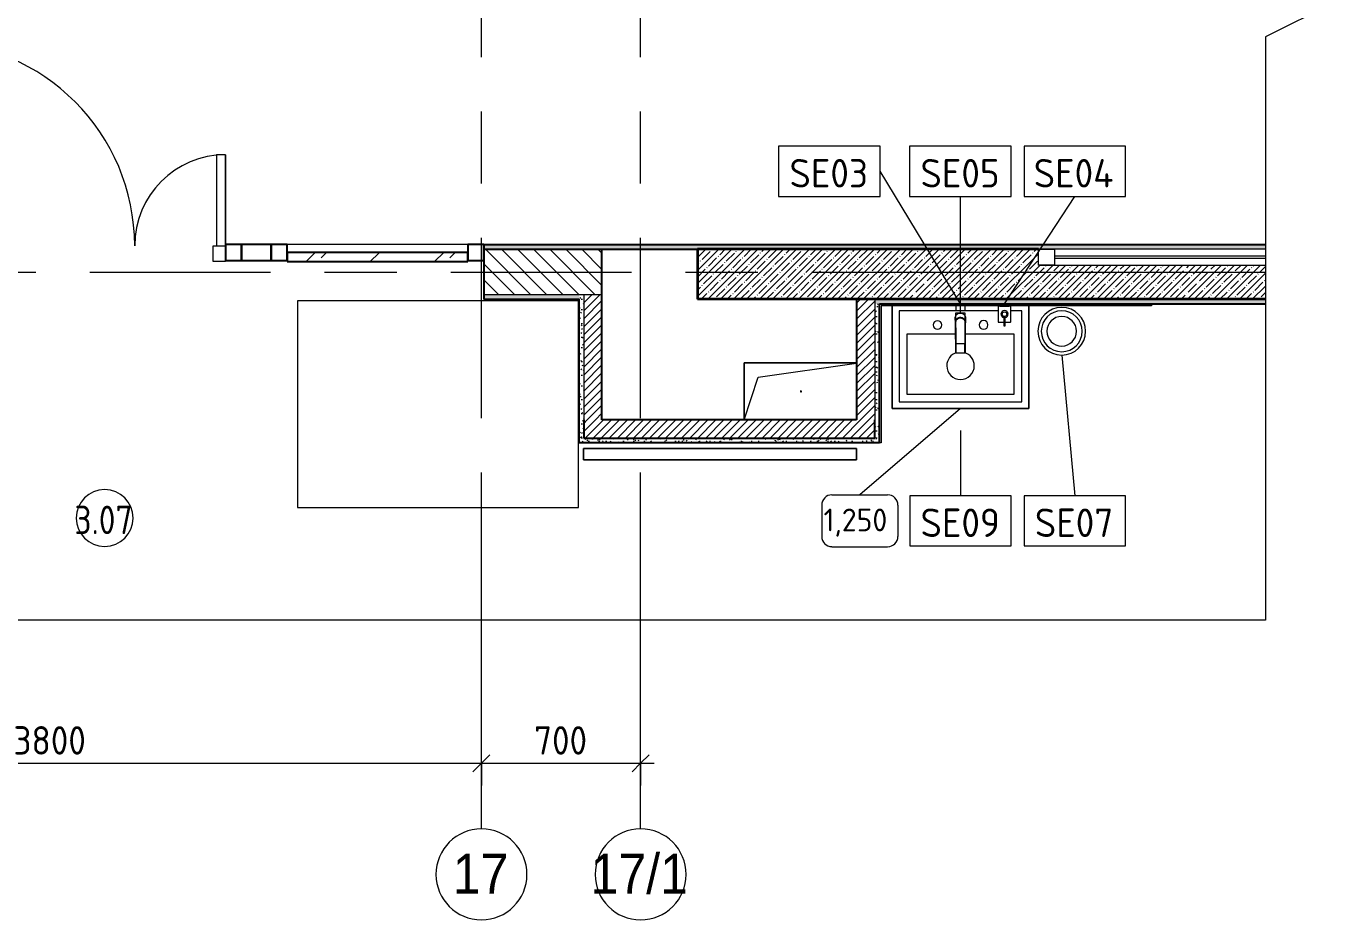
# Model space of a CAD drawing. Header units: millimetres. Extents: x 63482 to 319368, y -8553 to 29000.
# Drawn here: x 288951 to 294702, y 4951 to 8881 of the extents above; entities that cross this region are included whole.
import ezdxf

# ---------------------------------------------------------------- set-up
doc = ezdxf.new("R2010")
doc.units = ezdxf.units.MM
doc.linetypes.add('Осевая', pattern=[1587.5, 317.5, -238.125, 793.75, -238.125])
for name, color, linetype, lineweight, true_color in [('0-1', 7, 'Continuous', 9, 0x4994b4), ('A-GENM-1', 7, 'Continuous', 9, 0x4994b4), ('A-WALL-1', 7, 'Continuous', 25, 0x3c3c3c), ('A-WALL-3', 7, 'Continuous', 35, 0x3c3c3c), ('A-WALL-FNSH-1', 7, 'Continuous', 15, 0x3c3c3c), ('P-SANR-FIXT-1', 7, 'Continuous', 15, 0x4994b4), ('P-SANR-FIXT-2', 7, 'Continuous', 9, 0x4994b4)]:
    doc.layers.add(name, color=color, linetype=linetype, lineweight=lineweight, true_color=true_color)
for name, color, linetype, lineweight in [('A-ANNO-DIMS', 7, 'Continuous', 9), ('A-ANNO-DIMS-50', 7, 'Continuous', 9), ('A-AREA-IDEN', 7, 'Continuous', 9), ('A-DETL-GENF', 7, 'Continuous', 9), ('A-DOOR', 7, 'Continuous', 9), ('A-GENM', 7, 'Continuous', 9), ('A-GLAZ', 7, 'Continuous', 9), ('A-GLAZ-1', 7, 'Continuous', 15), ('A-GLAZ-CURT-2', 7, 'Continuous', 9), ('A-GLAZ-CURT-3', 7, 'Continuous', 25), ('A-GLAZ-CWMG', 7, 'Continuous', 9), ('A-GLAZ-CWMG-1', 7, 'Continuous', 25), ('A-WALL', 7, 'Continuous', 9), ('I-FURN', 7, 'Continuous', 9), ('I-FURN-IDEN', 7, 'Continuous', 9), ('I-WALL', 7, 'Continuous', 9), ('P-SANR-FIXT-IDEN', 7, 'Continuous', 9), ('Оси', 7, 'Continuous', 9), ('Оси-1', 7, 'Continuous', 20), ('Оси-2', 7, 'Осевая', 9)]:
    doc.layers.add(name, color=color, linetype=linetype, lineweight=lineweight)
doc.styles.add('Arial', font='arial.ttf', dxfattribs={"width": 0.9, "height": 175})
doc.styles.add('GOST Common', font='GOST_Common.ttf', dxfattribs={"height": 125})
doc.styles.add('GOST Common_1', font='GOST_Common.ttf', dxfattribs={"height": 100})
doc.styles.add('GOST Common_2', font='GOST_Common.ttf', dxfattribs={"width": 0.9, "height": 125})
doc.styles.add('ISOCPEUR', font='isocpeur.ttf', dxfattribs={"width": 0.9, "height": 125})
doc.dimstyles.new('ISO-2_5_0_9К_БОЛЬШОЙ', dxfattribs={"dimscale": 304.8, "dimtxt": 124.497647, "dimasz": 0.246063, "dimexe": 0.19685, "dimexo": 0.492126, "dimgap": 0, "dimtad": 1, "dimdec": 0, "dimrnd": 10, "dimzin": 0, "dimdsep": 46, "dimtxsty": 'ISOCPEUR', "dimblk1": 'OBLIQUE', "dimblk2": 'OBLIQUE', "dimsah": 1, "dimcen": 0.09, "dimdle": 0.19685, "dimazin": 0, "dimtfac": 1, "dimtdec": 4, "dimtix": 1, "dimtmove": 0, "dimatfit": 3, "dimfxl": 1, "dimtvp": 1, "dimtolj": 1, "dimtzin": 0, "dimarcsym": 2})
pattern_1 = [(45, (230493.368, 0), (-17.67767, 17.67767), [])]
pattern_2 = [(0, (230493.368, 0), (60.96, 15.24), [5.029, -40.691, 5.029, -40.691, -243.84]), (0, (230493.368, 0), (60.96, 15.24), [-91.44, 5.029, -86.411, 5.029, -40.691, -106.68]), (0, (230493.368, 0), (60.96, 15.24), [-228.6, 5.029, -25.451, 5.029, -71.171]), (120, (230516.228, 7.62), (-43.678227, 45.1729086), [5.029, -40.691, 5.029, -40.691, -243.84]), (120, (230516.228, 7.62), (-43.678227, 45.1729086), [-91.44, 5.029, -86.411, 5.029, -40.691, -106.68]), (120, (230516.228, 7.62), (-43.678227, 45.1729086), [-228.6, 5.029, -25.451, 5.029, -71.171]), (240, (230523.848, 38.1), (-17.281773, -60.4129086), [5.029, -40.691, 5.029, -40.691, -243.84]), (240, (230523.848, 38.1), (-17.281773, -60.4129086), [-91.44, 5.029, -86.411, 5.029, -40.691, -106.68]), (240, (230523.848, 38.1), (-17.281773, -60.4129086), [-228.6, 5.029, -25.451, 5.029, -71.171])]

# ---------------------------------------------------------------- blocks, each defined once
blk = doc.blocks.new('GM_Отверстие прямоугольное _в плите_ - Отверстие-V320-Фрагмент 3_8')
at = {"layer": 'A-GENM'}
for p, q in [((-250, -125), (-250, 125)), ((-250, 125), (245, 125)), ((245, 125), (-250, 125)), ((-250, 125), (-250, -125)), ((-187.5, 62.5), (245, 124.3)), ((-250, -125), (-187.5, 62.5))]:
    blk.add_line(p, q, dxfattribs=at)
for start, end in [(360, 180), (180, 360)]:
    blk.add_arc((0, 0), 2.5, start, end, dxfattribs=at)
blk = doc.blocks.new('Стол базовый прямоугольный - 1_290-V324-Фрагмент 3_8')
at = {"layer": 'I-FURN'}
for p, q in [((617.5, 455), (-617.5, 455)), ((-617.5, 455), (-617.5, -455)), ((617.5, -455), (617.5, 455)), ((-617.5, -455), (617.5, -455))]:
    blk.add_line(p, q, dxfattribs=at)
blk = doc.blocks.new('Мебель_универсальная - 1_24б-V325-Фрагмент 3_8')
at = {"layer": 'I-FURN'}
for p, q in [((600, 25.4), (-600, 25.4)), ((-600, 25.4), (-600, -25.4)), ((-600, -25.4), (-600, 25.4)), ((-600, 25.4), (600, 25.4)), ((600, -25.4), (600, 25.4)), ((600, 25.4), (600, -25.4)), ((-600, -25.4), (600, -25.4)), ((600, -25.4), (-600, -25.4))]:
    blk.add_line(p, q, dxfattribs=at)
blk = doc.blocks.new('сифон - Для раковины-30615598-Фрагмент 3_8')
at = {"layer": 'P-SANR-FIXT-1'}
for p, q in [((191.1, 20), (168.5, 20)), ((191.1, -40), (191.1, 40)), ((168.5, -20), (191.1, -20))]:
    blk.add_line(p, q, dxfattribs=at)
blk = doc.blocks.new('смеситель для раковины - Default-30615600-Фрагмент 3_8')
at = {"layer": '0-1'}
for p, q in [((19.7, 151.6), (-19.8, 151.6)), ((-20.3, 110), (-20.4, 97.4)), ((19.8, 111.8), (-19.8, 111.8)), ((20.4, 97.4), (20.3, 110)), ((-22.8, 3), (-21.8, 15.6)), ((-18.9, 7.6), (-19.6, 9.7)), ((21.8, 15.6), (22.8, 3))]:
    blk.add_line(p, q, dxfattribs=at)
at = {"layer": '0-1', "flags": 128}
for points in [[(-20.7, 150.6), (-20.7, 150.2), (-20.7, 149.2), (-20.7, 148.3), (-20.7, 146.9), (-20.7, 145.4), (-20.8, 134.7), (-21.1, 63.6), (-21.1, 93.2)], [(19.7, 151.6), (20, 151.6), (20.2, 151.6), (20.5, 151.4), (20.6, 151.2), (20.7, 151.1), (20.8, 150.9), (20.8, 150.6)], [(-21.8, 15.6), (-21.6, 25.5), (-21.4, 39.3), (-21.2, 64), (-21.1, 88)], [(-21.1, 22.2), (-21.1, 24.2), (-21.1, 63.3), (-21.1, 93.2)], [(21, 17), (21.2, 25.7), (21, 77.4), (21, 111.4)], [(-20, 10.8), (-20.8, 13.2), (-20.9, 15.4)], [(12.1, -0.1), (16.4, 3.8), (19.5, 8.8), (21, 14.5), (21, 16)]]:
    blk.add_lwpolyline(points, dxfattribs=at)
at = {"layer": 'P-SANR-FIXT-1'}
for p, q in [((21, 151.6), (-21, 151.6)), ((-21, 151.6), (-21, -23)), ((-19.7, 144), (-19.8, 111.8)), ((19.8, 111.8), (19.7, 144)), ((19.9, 143.1), (19.9, 140.7)), ((19.9, 136.7), (19.9, 133.6)), ((19.9, 131), (20, 126.2)), ((20, 115.7), (20, 113.5)), ((21, -23), (21, 151.6)), ((20, 111.3), (20, 108.6)), ((-22.9, 0.3), (-22.9, 0.9)), ((22.5, 5), (22.9, 0.9)), ((22.9, 0.9), (22.9, 0.3)), ((-21, -23), (21, -23))]:
    blk.add_line(p, q, dxfattribs=at)
at = {"layer": 'P-SANR-FIXT-1', "flags": 128}
for points in [[(-21.1, 16.9), (-21.1, 42.2), (-21, 67.6), (-20.8, 118.3), (-20.7, 143.7), (-20.7, 149.4), (-20.8, 150.2), (-20.9, 145.3), (-20.9, 138.9), (-21.1, 88.1)], [(-20, 109.4), (-20, 111), (-20, 119.8)], [(-19.9, 125.8), (-19.9, 133.8), (-19.9, 138.3)], [(20, 123.6), (20, 119.9), (20, 117.9)], [(21.1, 88.1), (20.9, 138.9), (20.9, 145.3), (20.8, 150.2), (20.7, 149.4), (20.7, 143.7), (20.8, 118.3), (21, 67.6), (21.1, 42.2), (21.1, 16.9)], [(-15.9, 4.1), (-13.1, 1.6), (-12.1, 0.9)], [(12.1, 0.9), (13.1, 1.6), (15.9, 4.1)], [(22.9, 0.9), (22.7, 3.2), (22.5, 5.6), (22.3, 7.9), (22.1, 10.8), (21.8, 15.2)], [(-9.8, -0.4), (-6.1, -1.8), (-5.1, -2)], [(-2.7, -2.4), (-2.1, -2.5), (2.1, -2.5), (2.7, -2.4)], [(0.6, -3.9), (0.3, -3.9), (0.1, -3.9), (-0.1, -3.9), (-0.3, -3.9), (-0.6, -3.9)], [(5.1, -2), (6.1, -1.8), (9.8, -0.4)]]:
    blk.add_lwpolyline(points, dxfattribs=at)
at = {"layer": 'P-SANR-FIXT-1'}
for centre, major_axis, ratio, start_param, end_param in [((-19.8, 109.7), (-0.5, 0.002), 0.095846, 0.794229, 1.571164), ((19.8, 109.7), (0.5, 0.002), 0.095848, 4.711795, 5.488843), ((0, 17.2), (20.8, 0), 0.98634, 3.038054, 3.090126), ((0, 17.2), (20.8, 0), 0.98634, 3.29536, 3.441377), ((0, 17.2), (20.8, 0), 0.98634, 5.983401, 6.129418), ((0, 17.2), (20.8, 0), 0.98634, 0.051466, 0.103539), ((0, 17.2), (20.8, 0), 0.98634, 4.268583, 4.510817), ((0, 17.2), (18.5, 0), 0.986286, 4.671144, 4.753634), ((0, 17.2), (20.8, 0), 0.98634, 4.913948, 5.156189)]:
    blk.add_ellipse(centre, major_axis=major_axis, ratio=ratio, start_param=start_param, end_param=end_param, dxfattribs=at)
for points, knots in [([(-19.9, 147.4), (-19.9, 148), (-19.8, 149.3), (-19.8, 150.7), (-19.8, 151.5), (-19.8, 151.6), (-19.8, 151.6)], [0.1, 0.1, 0.1, 0.1, 0.2, 0.3, 0.4, 0.4725859, 0.4725859, 0.4725859, 0.4725859]), ([(-19.8, 151.6), (-19.7, 151.6), (-19.7, 151.6), (-19.7, 151.2), (-19.7, 150), (-19.7, 148.3), (-19.7, 146.2), (-19.7, 144.8), (-19.7, 144)], [0.4728347, 0.4728347, 0.4728347, 0.4728347, 0.5, 0.6, 0.7, 0.8, 0.9, 1, 1, 1, 1]), ([(19.7, 144), (19.7, 144.8), (19.7, 146.2), (19.7, 148.3), (19.7, 150), (19.7, 151.2), (19.7, 151.6), (19.7, 151.6), (19.7, 151.6)], [0, 0, 0, 0, 0.1, 0.2, 0.3, 0.4, 0.5, 0.5274121, 0.5274121, 0.5274121, 0.5274121]), ([(19.7, 151.6), (19.8, 151.6), (19.8, 151.5), (19.8, 150.7), (19.8, 149.3), (19.9, 148), (19.9, 147.4)], [0.5275209, 0.5275209, 0.5275209, 0.5275209, 0.6, 0.7, 0.8, 0.9, 0.9, 0.9, 0.9]), ([(-21.1, 88.1), (-21.1, 85.7), (-21.1, 82.2), (-21.1, 77.5), (-21.2, 73.9), (-21.2, 70.4), (-21.2, 66.8), (-21.2, 63.9), (-21.2, 61.5), (-21.2, 59.8), (-21.2, 58), (-21.2, 55.7), (-21.3, 52.8), (-21.3, 49.3), (-21.3, 46), (-21.3, 42.6), (-21.4, 39.4), (-21.4, 36.2), (-21.5, 32.2), (-21.5, 27.5), (-21.6, 24.2), (-21.6, 22.7)], [0, 0, 0, 0, 0.0833333, 0.125, 0.1666667, 0.2083333, 0.25, 0.2916667, 0.3125, 0.3333333, 0.3541667, 0.375, 0.4166667, 0.4583333, 0.5, 0.5416667, 0.5833333, 0.625, 0.6666667, 0.75, 0.8333333, 0.8333333, 0.8333333, 0.8333333]), ([(-20.4, 97.4), (-20.4, 91.1), (-20.5, 81.8), (-20.6, 69.7), (-20.6, 60), (-20.7, 52.6), (-20.8, 47.4), (-20.8, 45.2), (-20.8, 43.5), (-20.9, 41.8), (-20.9, 39.8), (-20.9, 37.7), (-20.9, 36.2), (-20.9, 35.4), (-21, 34.1), (-21, 32.6), (-21, 31), (-21, 29.7), (-21, 28.6), (-21, 27.7), (-21, 26.8), (-21.1, 25.6), (-21.1, 22.9), (-21.1, 20.4), (-21.1, 18.4)], [0, 0, 0, 0, 0.222222, 0.333333, 0.444444, 0.583333, 0.618056, 0.652778, 0.670139, 0.6875, 0.722222, 0.756944, 0.774306, 0.782986, 0.791667, 0.826389, 0.84375, 0.861111, 0.878472, 0.887153, 0.895833, 0.913194, 0.930556, 1, 1, 1, 1]), ([(-19.8, 111.8), (-19.8, 111.8), (-19.8, 111.7), (-19.8, 110.9), (-19.8, 110.1), (-19.8, 109.7)], [0.4695548, 0.4695548, 0.4695548, 0.4695548, 0.6, 0.8, 1, 1, 1, 1]), ([(19.8, 109.7), (19.8, 110.1), (19.8, 110.9), (19.8, 111.7), (19.8, 111.8), (19.8, 111.8)], [0, 0, 0, 0, 0.2, 0.4, 0.5304748, 0.5304748, 0.5304748, 0.5304748]), ([(21.1, 18.4), (21.1, 19.2), (21.1, 20.8), (21.1, 23.1), (21.1, 25), (21.1, 26.5), (21, 27.6), (21, 28.6), (21, 30), (21, 31.7), (21, 33.4), (21, 34.6), (20.9, 35.2), (20.9, 35.7), (20.9, 36.3), (20.9, 36.9), (20.9, 38.1), (20.9, 39.8), (20.9, 41.4), (20.8, 42.8), (20.8, 44.1), (20.8, 45.8), (20.8, 48.6), (20.7, 53.5), (20.6, 60.7), (20.6, 68.9), (20.5, 76.5), (20.5, 85.7), (20.4, 92.7), (20.4, 97.4)], [0, 0, 0, 0, 0.027778, 0.055556, 0.083333, 0.097222, 0.111111, 0.125, 0.138889, 0.166667, 0.194444, 0.208333, 0.215278, 0.222222, 0.229167, 0.236111, 0.25, 0.277778, 0.305556, 0.319444, 0.333333, 0.361111, 0.388889, 0.444444, 0.555556, 0.666667, 0.75, 0.833333, 1, 1, 1, 1]), ([(20.4, 88.2), (20.4, 88.1), (20.5, 88), (20.6, 87.8), (20.7, 87.5), (20.7, 87.4), (20.7, 87.3)], [0.19375, 0.19375, 0.19375, 0.19375, 0.25, 0.3, 0.35, 0.4, 0.4, 0.4, 0.4]), ([(21.8, 15.2), (21.8, 16.4), (21.7, 19.4), (21.6, 24.2), (21.5, 28.2), (21.5, 30.6), (21.5, 32.4), (21.4, 34.1), (21.4, 35.8), (21.4, 37.3), (21.4, 38.7), (21.4, 39.8), (21.4, 41), (21.3, 42.6), (21.3, 44.7), (21.3, 47.5), (21.3, 50.9), (21.2, 55.1), (21.2, 60), (21.2, 65.1), (21.2, 69.9), (21.2, 74.5), (21.1, 80.6), (21.1, 85.1), (21.1, 88.1)], [0, 0, 0, 0, 0.142857, 0.285714, 0.357143, 0.392857, 0.428571, 0.464286, 0.5, 0.535714, 0.553571, 0.571429, 0.589286, 0.607143, 0.642857, 0.678571, 0.714286, 0.75, 0.785714, 0.821429, 0.857143, 0.892857, 0.928571, 1, 1, 1, 1]), ([(-21.8, 15.2), (-21.9, 13.9), (-22, 12.1), (-22.1, 10.1), (-22.2, 8.7), (-22.3, 7.5), (-22.4, 6.6), (-22.5, 5.7), (-22.6, 4.8), (-22.7, 3.8), (-22.8, 2.5), (-22.9, 1.5), (-22.9, 0.9)], [0, 0, 0, 0, 0.166667, 0.25, 0.333333, 0.416667, 0.5, 0.583333, 0.666667, 0.75, 0.833333, 1, 1, 1, 1]), ([(22.9, 0.3), (22.9, -2.5), (22.3, -6.4), (20, -11.4), (17.7, -14.7), (14.9, -17.6), (11.6, -20), (7.9, -21.7), (4.5, -22.6), (1.5, -23), (-1.9, -23), (-6, -22.4), (-10, -20.8), (-12.8, -19.1), (-14.8, -17.5), (-16.7, -15.8), (-18.8, -13.3), (-21.9, -8.1), (-22.9, -3.2), (-22.9, 0.3)], [0, 0, 0, 0, 0.111111, 0.166667, 0.222222, 0.277778, 0.333333, 0.388889, 0.444444, 0.479167, 0.513889, 0.583333, 0.652778, 0.6875, 0.722222, 0.756944, 0.791667, 0.861111, 1, 1, 1, 1]), ([(-16.4, 3.7), (-16.6, 4.1), (-17.6, 5.3), (-18.7, 7.1), (-19.6, 9), (-20.1, 10.6), (-20.6, 12.1), (-21, 14.3), (-21.1, 15.9), (-21.1, 16.9)], [0.5566569, 0.5566569, 0.5566569, 0.5566569, 0.6, 0.7, 0.75, 0.8, 0.85, 0.9, 1, 1, 1, 1]), ([(-21.1, 16.4), (-21.1, 14.3), (-20.4, 11.1), (-18.7, 7.6), (-17.5, 5.8), (-16.4, 4.5), (-15.2, 3.2), (-13.9, 2.1), (-12.5, 1), (-10.9, 0.1), (-9.2, -0.7), (-6.9, -1.7), (-3.8, -2.5), (0, -2.8), (3.8, -2.5), (6.9, -1.7), (9, -0.9), (10.1, -0.3), (10.9, 0.1), (11.7, 0.5), (12.7, 1.2), (13.9, 2), (15, 3), (15.8, 3.8), (16.4, 4.5), (17, 5.2), (17.7, 6.2), (18.6, 7.6), (19.3, 9), (19.7, 9.9), (19.9, 10.5), (20, 10.9), (20.2, 11.2), (20.3, 11.7), (20.6, 12.6), (20.8, 13.8), (21, 15.1), (21.1, 16), (21.1, 16.4)], [0, 0, 0, 0, 0.111111, 0.166667, 0.194444, 0.222222, 0.25, 0.277778, 0.305556, 0.333333, 0.361111, 0.388889, 0.444444, 0.5, 0.555556, 0.611111, 0.638889, 0.652778, 0.666667, 0.680556, 0.694444, 0.722222, 0.75, 0.763889, 0.777778, 0.791667, 0.805556, 0.833333, 0.861111, 0.875, 0.881944, 0.888889, 0.895833, 0.902778, 0.916667, 0.944444, 0.972222, 1, 1, 1, 1]), ([(-20.8, 14.6), (-20.7, 14.1), (-20.6, 12.9), (-20.2, 11.6), (-20, 10.9)], [0, 0, 0, 0, 0.4, 1, 1, 1, 1]), ([(-18.3, 9.9), (-18.8, 10.8), (-20.1, 14), (-20.7, 17.5), (-20.7, 19.9)], [-0.157337, -0.157337, -0.157337, -0.157337, -0.1111111, 0, 0, 0, 0]), ([(-19.3, 9.3), (-19.1, 8.7), (-18.5, 7.4), (-17.6, 6.2), (-17.1, 5.5)], [0.2222222, 0.2222222, 0.2222222, 0.2222222, 0.4444444, 0.7777778, 0.7777778, 0.7777778, 0.7777778]), ([(-13.9, 4), (-14.7, 4.7), (-15.8, 6), (-16.9, 7.4), (-17.2, 8)], [-0.26859689, -0.26859689, -0.26859689, -0.26859689, -0.22222222, -0.18982564, -0.18982564, -0.18982564, -0.18982564]), ([(-10, -1.5), (-10.9, -1), (-12.8, 0.2), (-14.5, 1.7), (-15.3, 2.6), (-15.4, 2.7)], [0.3, 0.3, 0.3, 0.3, 0.4, 0.5, 0.5124698, 0.5124698, 0.5124698, 0.5124698]), ([(-7.8, 0), (-8.7, 0.4), (-10.3, 1.2), (-11.7, 2.2), (-12.3, 2.7)], [-0.37982072, -0.37982072, -0.37982072, -0.37982072, -0.33333333, -0.30027801, -0.30027801, -0.30027801, -0.30027801]), ([(17.3, 8), (16.9, 7.4), (15, 4.8), (10.7, 1.1), (3.8, -1.6), (-2, -1.6), (-5.1, -0.9), (-5.8, -0.7)], [-0.8101744, -0.8101744, -0.8101744, -0.8101744, -0.7777778, -0.6666667, -0.5555556, -0.4444444, -0.4109505, -0.4109505, -0.4109505, -0.4109505]), ([(20.9, 14), (20.9, 13.9), (20.7, 12.8), (20.2, 10.6), (19, 7.6), (16.7, 3.9), (12.9, 0), (8, -2.6), (4.7, -3.4), (3.5, -3.6)], [0.0919533, 0.0919533, 0.0919533, 0.0919533, 0.1, 0.2, 0.3, 0.4, 0.6, 0.8, 0.9091362, 0.9091362, 0.9091362, 0.9091362]), ([(17.1, 5.5), (17.5, 6), (18.6, 7.6), (19.5, 9.4), (19.9, 10.7)], [0.2222222, 0.2222222, 0.2222222, 0.2222222, 0.4444444, 0.9768048, 0.9768048, 0.9768048, 0.9768048]), ([(20.7, 19.9), (20.7, 17.5), (20.1, 14), (18.8, 10.8), (18.3, 9.9)], [-1, -1, -1, -1, -0.8888889, -0.8424724, -0.8424724, -0.8424724, -0.8424724]), ([(20.2, 11.7), (20.3, 12), (20.6, 12.9), (20.7, 13.9), (20.8, 14.6)], [0.2222222, 0.2222222, 0.2222222, 0.2222222, 0.4444444, 1, 1, 1, 1]), ([(-0.6, -3.9), (-1.6, -3.9), (-3.8, -3.7), (-6.8, -2.9), (-8.7, -2.1), (-9.5, -1.7)], [0, 0, 0, 0, 0.1, 0.2, 0.2837623, 0.2837623, 0.2837623, 0.2837623]), ([(-0.6, -3.9), (-0.6, -3.9), (-0.6, -3.7), (-0.6, -3.5), (-0.6, -3.3), (-0.6, -3.2)], [0, 0, 0, 0, 0.3636364, 0.5454545, 0.7272727, 0.7272727, 0.7272727, 0.7272727]), ([(0.6, -3.9), (0.6, -3.9), (0.6, -3.7), (0.6, -3.5), (0.6, -3.3), (0.6, -3.2)], [0, 0, 0, 0, 0.3636364, 0.5454545, 0.7272727, 0.7272727, 0.7272727, 0.7272727])]:
    blk.add_open_spline(points, degree=3, knots=knots, dxfattribs=at)
for points in [[(-20.5, 88.2), (-20.6, 88.2), (-20.7, 88.2), (-20.8, 88.2)], [(-19.8, 111.8), (-19.8, 111.8), (-19.8, 111.8), (-19.8, 111.8)], [(-19.8, 110), (-19.8, 110.3), (-19.8, 110.6), (-19.8, 110.9)], [(19.8, 111.8), (19.8, 111.8), (19.8, 111.8), (19.8, 111.8)], [(19.8, 110.9), (19.8, 110.6), (19.8, 110.3), (19.8, 110)], [(-22.9, 0.9), (-22.9, 2.2), (-22.8, 3.6), (-22.6, 4.9)], [(-21.6, 22.1), (-21.7, 19.3), (-21.8, 17), (-21.8, 15.2)], [(2.5, -3.8), (1.8, -3.9), (1.2, -3.9), (0.6, -3.9)]]:
    blk.add_open_spline(points, degree=3, dxfattribs=at)
blk = doc.blocks.new('мусорная корзина - Round_ Metal-30590745-Фрагмент 3_8')
at = {"layer": 'P-SANR-FIXT-1'}
for radius, start, end in [(105, 0, 180), (90, 360, 180), (65, 0, 180), (105, 180, 360), (90, 180, 360), (65, 180, 360)]:
    blk.add_arc((0, 0), radius, start, end, dxfattribs=at)
blk = doc.blocks.new('Мойка кухонная - Раковина Roca Victoria-N Unik 600х460 мм-30768662-Фрагмент 3_8')
at = {"layer": 'P-SANR-FIXT-2'}
for p, q in [((166, 0), (-270, 0)), ((-270, 0), (-270, -400)), ((270, 0), (221, 0)), ((270, -400), (270, 0)), ((-21.7, -102.3), (-236.6, -102.3)), ((-236.6, -102.3), (-236.6, -366.4)), ((236.1, -102.3), (19.9, -102.3)), ((236.1, -366.4), (236.1, -102.3)), ((-270, -400), (270, -400)), ((-236.6, -366.4), (236.1, -366.4))]:
    blk.add_line(p, q, dxfattribs=at)
for centre, radius, start, end in [((-101.6, -61.9), 19, 90, 180), ((-101.6, -61.9), 19, 360, 90), ((101.6, -61.9), 19.1, 360, 180), ((-101.6, -61.9), 19, 180, 270), ((-101.6, -61.9), 19.1, 270, 360), ((101.6, -61.9), 19.1, 180, 360), ((0, -241.3), 60.5, 107.052, 180), ((0, -241.3), 60.5, 360, 72.97013), ((0, -241.3), 60.5, 180, 360)]:
    blk.add_arc(centre, radius, start, end, dxfattribs=at)
blk = doc.blocks.new('TOY_Диспансер мыло - Дозатор Elegance new 11654 019001 хром-30769669-Фрагмент 3_8')
at = {"layer": 'A-GENM-1'}
for p, q in [((97.5, 89.2), (97.5, 21.5)), ((122.2, 91.2), (99.5, 91.2)), ((122.2, 91.2), (102.9, 91.2)), ((127.9, 106.1), (122.2, 106.1)), ((122.2, 106.1), (122.2, 91.2)), ((122.2, 92.2), (122.2, 64.8)), ((127.9, 91.2), (127.9, 106.1)), ((127.9, 64.8), (127.9, 92.2)), ((146.9, 91.2), (127.9, 91.2)), ((150.5, 91.2), (127.9, 91.2)), ((152.5, 21.5), (152.5, 89.2)), ((99.5, 19.5), (105, 19.5)), ((145, 19.5), (105, 19.5)), ((105, 19.5), (105, 18)), ((145, 18), (145, 19.5)), ((145, 19.5), (150.5, 19.5))]:
    blk.add_line(p, q, dxfattribs=at)
blk.add_circle((125, 55.2), 10, dxfattribs=at)
for centre, radius, start, end in [((99.5, 89.2), 2, 90, 180), ((125, 55.2), 15.7, 100.43534, 79.36502), ((150.5, 89.2), 2, 360, 90), ((99.5, 21.5), 2, 180, 270), ((150.5, 21.5), 2, 270, 0)]:
    blk.add_arc(centre, radius, start, end, dxfattribs=at)
blk = doc.blocks.new('Прямоугольный импост - 50 x 70 мм-31700031-Фрагмент 3_8')
at = {"layer": 'A-GLAZ-CWMG-1'}
for p, q in [((-70, 35), (0, 35)), ((-70, -35), (-70, 35)), ((0, 35), (0, -35)), ((0, -35), (-70, -35))]:
    blk.add_line(p, q, dxfattribs=at)
blk = doc.blocks.new('Дверь_Витражная_остекление_ - ДВН_ДАО_Главный вход_1200 в свету-31742133-Фрагмент 3_8')
at = {"layer": 'A-DETL-GENF'}
for p, q in [((-607.5, 925), (-647.5, 925)), ((-647.5, 925), (-647.5, 35)), ((-607.5, 30), (-607.5, 925)), ((647.5, 430), (607.5, 430)), ((607.5, 430), (607.5, 30)), ((647.5, 35), (647.5, 430)), ((-647.5, 30), (-607.5, 30)), ((-592.5, 30), (-647.5, 30)), ((-592.5, -40), (-592.5, 30)), ((592.5, -40), (592.5, 30)), ((592.5, 30), (647.5, 30)), ((607.5, 30), (647.5, 30)), ((-647.5, -35), (-647.5, -40)), ((-647.5, -40), (-592.5, -40)), ((647.5, -40), (592.5, -40)), ((647.5, -35), (647.5, -40))]:
    blk.add_line(p, q, dxfattribs=at)
at = {"layer": 'A-DOOR'}
for p, q in [((-647.5, 925), (-647.5, 35)), ((647.5, 430), (647.5, 35))]:
    blk.add_line(p, q, dxfattribs=at)
for centre, radius, start, end in [((-647.5, 30), 895, 360, 90), ((647.5, 30), 400, 90, 180)]:
    blk.add_arc(centre, radius, start, end, dxfattribs=at)
blk = doc.blocks.new('Системная панель - Стемалит - 40мм-32257327-Фрагмент 3_8')
at = {"layer": 'A-GLAZ-CURT-3'}
for p, q in [((65, 35), (-65, 35)), ((-65, 35), (-65, -35)), ((65, -35), (65, 35)), ((-65, -35), (65, -35))]:
    blk.add_line(p, q, dxfattribs=at)
blk = doc.blocks.new('Прямоугольный импост - 50 x 70 мм-31687886-Фрагмент 3_8')
at = {"layer": 'A-GLAZ-CWMG-1'}
for p, q in [((-35, 35), (35, 35)), ((-35, -35), (-35, 35)), ((35, 35), (35, -35)), ((35, -35), (-35, -35))]:
    blk.add_line(p, q, dxfattribs=at)
blk = doc.blocks.new('Системная панель - Стекло - 40мм-V332-Фрагмент 3_8')
at = {"layer": 'A-GLAZ-CURT-2'}
h = blk.add_hatch(dxfattribs=at)
h.set_pattern_fill('FP_144', color=256, style=0, pattern_type=2)
h.set_pattern_definition([(45, (-60052.5, -7835.72), (-141.42136, 141.42136), [100, -300]), (45, (-60152.5, -7885.72), (-141.42136, 141.42136), [300, -100]), (45, (-59952.5, -7935.72), (-141.42136, 141.42136), [100, -300])])
h.paths.add_polyline_path([(397.5, -40), (397.5, 0), (-397.5, 0), (-397.5, -40)])
at = {"layer": 'A-GLAZ-CURT-3'}
for p, q in [((397.5, 0), (-397.5, 0)), ((-397.5, 0), (-397.5, -40)), ((397.5, -40), (397.5, 0)), ((-397.5, -40), (397.5, -40))]:
    blk.add_line(p, q, dxfattribs=at)
blk = doc.blocks.new('Прямоугольный импост - 50 x 70 мм-31702100-Фрагмент 3_8')
at = {"layer": 'A-GLAZ-CWMG-1'}
for p, q in [((-35, 35), (35, 35)), ((-35, -35), (-35, 35)), ((35, 35), (35, -35)), ((35, -35), (-35, -35))]:
    blk.add_line(p, q, dxfattribs=at)
blk = doc.blocks.new('Прямоугольный импост - 50 x 70 мм-31720914-Фрагмент 3_8')
at = {"layer": 'A-GLAZ-CWMG'}
blk.add_line((42060, 7920), (41265, 7920), dxfattribs=at)
blk = doc.blocks.new('120_Окно_СКБ_1Ст - 120_Окно_СКБ_1Ст 400х1200 EI30-V333-Фрагмент 3_8')
at = {"layer": 'A-GLAZ'}
for p, q in [((398.5, 110), (-600, 110)), ((398.5, 80), (-530, 80)), ((398.5, 70), (-530, 70)), ((-600, 40), (398.5, 40))]:
    blk.add_line(p, q, dxfattribs=at)
at = {"layer": 'A-GLAZ-1'}
for p, q in [((-600, 40), (-600, 110)), ((-600, 110), (-530, 110)), ((-530, 110), (-530, 40)), ((-530, 40), (-600, 40))]:
    blk.add_line(p, q, dxfattribs=at)
blk = doc.blocks.new('DET_L_Линия разрыва - М100-31030873-Фрагмент 3_8')
at = {"layer": 'A-DETL-GENF'}
for p, q in [((2715.7, -300), (3015.7, 300)), ((3015.7, 300), (3165.7, 0)), ((0, 0), (2565.7, 0)), ((2565.7, 0), (2715.7, -300)), ((3165.7, 0), (5731.4, 0))]:
    blk.add_line(p, q, dxfattribs=at)
blk = doc.blocks.new('DET_L_Линия разрыва - М100-31023944-Фрагмент 3_8')
at = {"layer": 'A-DETL-GENF'}
blk.add_line((27989.4, 0), (14294.7, 0), dxfattribs=at)
blk = doc.blocks.new('Ось сетки - D8-29747960-Фрагмент 3_8')
at = {"layer": 'Оси-1'}
for start, end in [(360, 180), (180, 360)]:
    blk.add_arc((0, 0), 4, start, end, dxfattribs=at)
blk = doc.blocks.new('DIMBLOCK56-Фрагмент 3_8')
at = {"layer": 'A-ANNO-DIMS-50'}
for p, q in [((287153.4, 5542.5), (287153.4, 5699.5)), ((290953.4, 5542.5), (290953.4, 5699.5)), ((287153.4, 5639.5), (290953.4, 5639.5)), ((287153.4, 5639.5), (287153.4, 5542.5)), ((290953.4, 5639.5), (290953.4, 5542.5))]:
    blk.add_line(p, q, dxfattribs=at)
at = {"layer": 'A-ANNO-DIMS-50', "lineweight": 20}
for p, q in [((287153.4, 5639.5), (287115.9, 5602)), ((287153.4, 5639.5), (287190.9, 5677)), ((290953.4, 5639.5), (290915.9, 5602)), ((290953.4, 5639.5), (290990.9, 5677))]:
    blk.add_line(p, q, dxfattribs=at)
at = {"layer": 'A-ANNO-DIMS-50', "color": 0, "insert": (288895.4, 5802.8), "char_height": 125, "width": 379.239, "attachment_point": 1, "line_spacing_factor": 1.149209, "style": 'ISOCPEUR'}
blk.add_mtext('3800', dxfattribs=at)
blk = doc.blocks.new('_Oblique')
at = {"color": 0, "linetype": 'ByBlock', "lineweight": -2}
blk.add_line((-0.5, -0.5), (0.5, 0.5), dxfattribs=at)
blk = doc.blocks.new('DIMBLOCK57-Фрагмент 3_8')
at = {"layer": 'A-ANNO-DIMS-50'}
for p, q in [((290953.4, 5542.5), (290953.4, 5699.5)), ((291653.4, 5542.5), (291653.4, 5699.5)), ((290953.4, 5639.5), (291713.4, 5639.5)), ((290953.4, 5639.5), (290953.4, 5542.5)), ((291653.4, 5639.5), (291653.4, 5542.5))]:
    blk.add_line(p, q, dxfattribs=at)
at = {"layer": 'A-ANNO-DIMS-50', "lineweight": 20}
for p, q in [((290953.4, 5639.5), (290915.9, 5602)), ((290953.4, 5639.5), (290990.9, 5677)), ((291653.4, 5639.5), (291615.9, 5602)), ((291653.4, 5639.5), (291690.9, 5677))]:
    blk.add_line(p, q, dxfattribs=at)
at = {"layer": 'A-ANNO-DIMS-50', "color": 0, "insert": (291184.9, 5802.8), "char_height": 125, "width": 284.429, "attachment_point": 1, "line_spacing_factor": 1.149209, "style": 'ISOCPEUR'}
blk.add_mtext('700', dxfattribs=at)
blk = doc.blocks.new('М_сантехническая_рамка1 - В рамке-30590747-Фрагмент 3_8')
at = {"layer": 'P-SANR-FIXT-IDEN'}
for p, q in [((4.29, 2.24), (-4.64, 2.24)), ((-4.64, 2.24), (-4.64, -2.18)), ((4.29, -2.18), (4.29, 2.24)), ((-4.64, -2.18), (4.29, -2.18))]:
    blk.add_line(p, q, dxfattribs=at)
blk = doc.blocks.new('Марка_Мебель - В прямоуг_Balcon_Марка-25523697-Фрагмент 3_8')
at = {"layer": 'I-FURN-IDEN'}
for p, q in [((-3.35, 1.38), (-3.35, -1.38)), ((-2.45, 2.28), (2.45, 2.28)), ((3.35, 1.38), (3.35, -1.38)), ((-2.46, -2.28), (2.45, -2.28))]:
    blk.add_line(p, q, dxfattribs=at)
for centre, radius, start, end in [((-2.45, 1.38), 0.9, 90, 180), ((2.45, 1.38), 0.9, 0, 90), ((-2.46, -1.38), 0.893, 180, 270), ((2.45, -1.38), 0.9, 270, 0)]:
    blk.add_arc(centre, radius, start, end, dxfattribs=at)
blk = doc.blocks.new('Марка_Помещения - Номер-25198446-Фрагмент 3_8')
at = {"layer": 'A-AREA-IDEN'}
for start, end in [(360, 180), (180, 360)]:
    blk.add_arc((0, 0), 2.5, start, end, dxfattribs=at)

msp = doc.modelspace()

# ---------------------------------------------------------------- hatches: boundary and pattern name
at = {"layer": 'I-WALL'}
h = msp.add_hatch(dxfattribs=at)
h.set_pattern_fill('FP_10', color=256, style=0, pattern_type=2)
h.set_pattern_definition(pattern_2)
h.paths.add_polyline_path([(290963.4, 7900), (294401.8, 7900), (294401.8, 7920), (290963.4, 7920)])
h.paths.add_polyline_path([(284915.9, 7900), (288463.4, 7900), (288463.4, 7920), (281353.3, 7920), (281353.3, 7900), (284465.4, 7900)])
h.paths.add_polyline_path([(275905.9, 7900), (278853.3, 7900), (278853.3, 7920), (272623.4, 7920), (272623.4, 7900), (275455.4, 7900)])
h.paths.add_polyline_path([(270123.4, 7900), (270123.4, 7920), (269253.4, 7920), (269253.4, 7900), (269599, 7900)])
h = msp.add_hatch(dxfattribs=at)
h.set_pattern_fill('FP_20', color=256, style=0, pattern_type=2)
h.set_pattern_definition([(135, (230493.37, 0), (-35.35534, -35.35534), [])])
h.paths.add_polyline_path([(291403.4, 7700), (291483.4, 7700), (291483.4, 7900), (290963.4, 7900), (290963.4, 7700), (291383.4, 7700)])
h.paths.add_polyline_path([(288463.4, 7700), (288463.4, 7900), (287403.4, 7900), (287403.4, 7700), (287618.9, 7700)])
h = msp.add_hatch(dxfattribs=at)
h.set_pattern_fill('FP_3', color=256, style=0, pattern_type=2)
h.set_pattern_definition([(45, (230493.37, 0), (-28.512667, 28.512667), []), (45, (230521.88, 0), (-28.512667, 28.512667), [50.403, -10.081, 1.676, -8.404])])
h.paths.add_polyline_path([(293250.2, 7680), (294401.8, 7680), (294401.8, 7830), (293403.4, 7830), (293403.4, 7900), (291903.4, 7900), (291903.4, 7680), (293024.9, 7680)])
h = msp.add_hatch(dxfattribs=at)
h.set_pattern_fill('FP_10', color=256, style=0, pattern_type=2)
h.set_pattern_definition(pattern_2)
h.paths.add_polyline_path([(287423.4, 7680), (288463.4, 7680), (288463.4, 7700), (287423.4, 7700)])
h.paths.add_polyline_path([(291383.4, 7680), (291383.4, 7700), (290963.4, 7700), (290963.4, 7680), (291382.4, 7680)])
h = msp.add_hatch(dxfattribs=at)
h.set_pattern_fill('FP_10', color=256, style=0, pattern_type=2)
h.set_pattern_definition(pattern_2)
h.paths.add_polyline_path([(291383.4, 7070), (291403.4, 7070), (291403.4, 7700), (291383.4, 7700), (291383.4, 7433)])
h = msp.add_hatch(dxfattribs=at)
h.set_pattern_fill('FP_9', color=256, style=0, pattern_type=2)
h.set_pattern_definition(pattern_1)
h.paths.add_polyline_path([(291483.4, 7150), (291483.4, 7700), (291403.4, 7700), (291403.4, 7150)])
h = msp.add_hatch(dxfattribs=at)
h.set_pattern_fill('FP_9', color=256, style=0, pattern_type=2)
h.set_pattern_definition(pattern_1)
h.paths.add_polyline_path([(292603.4, 7150), (292683.4, 7150), (292683.4, 7680), (292603.4, 7680), (292603.4, 7433)])
h = msp.add_hatch(dxfattribs=at)
h.set_pattern_fill('FP_10', color=256, style=0, pattern_type=2)
h.set_pattern_definition(pattern_2)
h.paths.add_polyline_path([(293250.2, 7660), (294401.8, 7660), (294401.8, 7680), (292683.4, 7680), (292683.4, 7660), (293024.9, 7660)])
h = msp.add_hatch(dxfattribs=at)
h.set_pattern_fill('FP_10', color=256, style=0, pattern_type=2)
h.set_pattern_definition(pattern_2)
h.paths.add_polyline_path([(292683.4, 7050), (292703.4, 7050), (292703.4, 7660), (292683.4, 7660), (292683.4, 7070)])
h = msp.add_hatch(dxfattribs=at)
h.set_pattern_fill('FP_9', color=256, style=0, pattern_type=2)
h.set_pattern_definition(pattern_1)
h.paths.add_polyline_path([(292683.4, 7070), (292683.4, 7150), (291403.4, 7150), (291403.4, 7070), (292123.9, 7070)])
h = msp.add_hatch(dxfattribs=at)
h.set_pattern_fill('FP_10', color=256, style=0, pattern_type=2)
h.set_pattern_definition(pattern_2)
h.paths.add_polyline_path([(292123.9, 7050), (292683.4, 7050), (292683.4, 7070), (291383.4, 7070), (291383.4, 7050)])

# ---------------------------------------------------------------- linework, layer by layer
at = {"layer": 'A-WALL'}
for p, q in [((291483.4, 7700), (290963.4, 7700)), ((291382.4, 7680), (291382.4, 7679)), ((291403.4, 7700), (291403.4, 7150)), ((292683.4, 7680), (292683.4, 7150))]:
    msp.add_line(p, q, dxfattribs=at)
at = {"layer": 'A-WALL-1'}
for p, q in [((290963.4, 7920), (290963.4, 7680)), ((294401.8, 7920), (290963.4, 7920)), ((290963.4, 7900), (291903.4, 7900)), ((291483.4, 7150), (291483.4, 7900)), ((290963.4, 7680), (291383.4, 7680)), ((291383.4, 7050), (291383.4, 7680)), ((292603.4, 7680), (292603.4, 7150)), ((292703.4, 7660), (294401.8, 7660)), ((292703.4, 7050), (292703.4, 7660)), ((291403.4, 7150), (291403.4, 7070)), ((292603.4, 7150), (291483.4, 7150)), ((292683.4, 7070), (292683.4, 7150)), ((291383.4, 7050), (292703.4, 7050)), ((291403.4, 7070), (292683.4, 7070))]:
    msp.add_line(p, q, dxfattribs=at)
at = {"layer": 'A-WALL-3'}
for p, q in [((291903.4, 7900), (291903.4, 7680)), ((293403.4, 7900), (291903.4, 7900)), ((294401.8, 7680), (291903.4, 7680))]:
    msp.add_line(p, q, dxfattribs=at)
at = {"layer": 'A-WALL-FNSH-1'}
for p, q in [((294401.8, 7921), (290963.4, 7921)), ((290963.4, 7921), (290963.4, 7920)), ((290963.4, 7680), (290963.4, 7679)), ((290963.4, 7679), (291382.4, 7679)), ((291382.4, 7679), (291382.4, 7049)), ((294401.8, 7659), (292703.4, 7659)), ((292704.4, 7049), (292704.4, 7659)), ((291382.4, 7049), (292704.4, 7049)), ((291383.4, 7050), (291383.4, 7050))]:
    msp.add_line(p, q, dxfattribs=at)
at = {"layer": 'I-FURN'}
for p, q in [((292760.2, 7652), (292760.2, 7200.5)), ((292760.2, 7200.5), (292760.2, 7652)), ((293360.2, 7200.5), (293360.2, 7652)), ((293360.2, 7652), (293360.2, 7200.5)), ((292760.2, 7200.5), (293360.2, 7200.5)), ((293360.2, 7200.5), (292760.2, 7200.5))]:
    msp.add_line(p, q, dxfattribs=at)
at = {"layer": 'I-FURN-IDEN'}
msp.add_line((293060.2, 7200.5), (292617.2, 6819.9), dxfattribs=at)
at = {"layer": 'I-WALL'}
for p, q in [((293899.6, 7652), (292711.4, 7652)), ((292711.4, 7652), (292711.4, 7049)), ((293899.6, 7659), (293899.6, 7652)), ((292711.4, 7049), (292704.4, 7049))]:
    msp.add_line(p, q, dxfattribs=at)
at = {"layer": 'P-SANR-FIXT-IDEN'}
for p, q in [((293060.2, 7660.5), (292706.8, 8243)), ((293059.6, 7619.8), (293059.6, 8132.6)), ((293253.7, 7660.2), (293562.7, 8132.6)), ((293505.2, 7434.5), (293562.7, 6816.5)), ((293059.9, 7103.8), (293059.9, 6816.5))]:
    msp.add_line(p, q, dxfattribs=at)
at = {"layer": 'Оси'}
for p, q in [((293151.8, 7800), (294401.8, 7800)), ((290953.4, 5351.2), (290953.4, 6601.2)), ((291653.4, 5351.2), (291653.4, 6601.2))]:
    msp.add_line(p, q, dxfattribs=at)
at = {"layer": 'Оси-2'}
for p, q in [((290953.4, 6601.2), (290953.4, 10749.8)), ((291653.4, 6601.2), (291653.4, 10749.8)), ((266451.1, 7800), (293151.8, 7800))]:
    msp.add_line(p, q, dxfattribs=at)

# ---------------------------------------------------------------- block references
at = {"layer": 'A-AREA-IDEN', "xscale": 49.99999999999998, "yscale": 49.99999999999998, "zscale": 49.99999999999998}
msp.add_blockref('Марка_Помещения - Номер-25198446-Фрагмент 3_8', (289296.2, 6718.2), dxfattribs=at)
at = {"layer": 'A-DETL-GENF', "rotation": 269.9999999999999}
msp.add_blockref('DET_L_Линия разрыва - М100-31030873-Фрагмент 3_8', (294401.8, 11999.8), dxfattribs=at)
at = {"layer": 'A-DETL-GENF'}
msp.add_blockref('DET_L_Линия разрыва - М100-31023944-Фрагмент 3_8', (266412.5, 6268.4), dxfattribs=at)
at = {"layer": 'A-DOOR'}
msp.add_blockref('Дверь_Витражная_остекление_ - ДВН_ДАО_Главный вход_1200 в свету-31742133-Фрагмент 3_8', (289180.9, 7885.7), dxfattribs=at)
at = {"layer": 'A-GENM'}
msp.add_blockref('GM_Отверстие прямоугольное _в плите_ - Отверстие-V320-Фрагмент 3_8', (292358.4, 7275), dxfattribs=at)
at = {"layer": 'A-GLAZ'}
msp.add_blockref('120_Окно_СКБ_1Ст - 120_Окно_СКБ_1Ст 400х1200 EI30-V333-Фрагмент 3_8', (294003.4, 7790), dxfattribs=at)
at = {"layer": 'A-GLAZ-CURT-2'}
for name, p in [('Системная панель - Стемалит - 40мм-32257327-Фрагмент 3_8', (289963.4, 7885.7)), ('Системная панель - Стекло - 40мм-V332-Фрагмент 3_8', (290495.9, 7885.7))]:
    msp.add_blockref(name, p, dxfattribs=at)
at = {"layer": 'A-GLAZ-CWMG', "extrusion": (0, 0, -1), "rotation": 180}
for name, p in [('Прямоугольный импост - 50 x 70 мм-31687886-Фрагмент 3_8', (-289863.4, 7885.7)), ('Прямоугольный импост - 50 x 70 мм-31702100-Фрагмент 3_8', (-290063.4, 7885.7)), ('Прямоугольный импост - 50 x 70 мм-31700031-Фрагмент 3_8', (-290963.4, 7885.7))]:
    msp.add_blockref(name, p, dxfattribs=at)
at = {"layer": 'A-GLAZ-CWMG'}
msp.add_blockref('Прямоугольный импост - 50 x 70 мм-31720914-Фрагмент 3_8', (248833.4, 0.7), dxfattribs=at)
at = {"layer": 'I-FURN'}
msp.add_blockref('Стол базовый прямоугольный - 1_290-V324-Фрагмент 3_8', (290762.4, 7219), dxfattribs=at)
at = {"layer": 'I-FURN', "rotation": 180}
msp.add_blockref('Мебель_универсальная - 1_24б-V325-Фрагмент 3_8', (292002.4, 6999), dxfattribs=at)
at = {"layer": 'I-FURN-IDEN', "xscale": 49.99999999999998, "yscale": 49.99999999999998, "zscale": 49.99999999999998}
msp.add_blockref('Марка_Мебель - В прямоуг_Balcon_Марка-25523697-Фрагмент 3_8', (292617.2, 6706.1), dxfattribs=at)
at = {"layer": 'P-SANR-FIXT-1'}
for name, p, rotation in [('сифон - Для раковины-30615598-Фрагмент 3_8', (293060.2, 7460.5), 89.99999999999964), ('TOY_Диспансер мыло - Дозатор Elegance new 11654 019001 хром-30769669-Фрагмент 3_8', (293378.7, 7670), 180), ('смеситель для раковины - Default-30615600-Фрагмент 3_8', (293059.6, 7596.8), 180)]:
    msp.add_blockref(name, p, dxfattribs=dict(at, rotation=rotation))
for name, p in [('Мойка кухонная - Раковина Roca Victoria-N Unik 600х460 мм-30768662-Фрагмент 3_8', (293060.2, 7629)), ('мусорная корзина - Round_ Metal-30590745-Фрагмент 3_8', (293505.2, 7539.5))]:
    msp.add_blockref(name, p, dxfattribs=at)
at = {"layer": 'P-SANR-FIXT-IDEN', "xscale": 49.99999999999998, "yscale": 49.99999999999998, "zscale": 49.99999999999998}
for p in [(292492.2, 8241.5), (293068.3, 8241.5), (293571.3, 8241.5), (293068.5, 6704.5), (293571.3, 6704.5)]:
    msp.add_blockref('М_сантехническая_рамка1 - В рамке-30590747-Фрагмент 3_8', p, dxfattribs=at)
at = {"layer": 'Оси-1', "xscale": 49.99999999999998, "yscale": 49.99999999999998, "zscale": 49.99999999999998}
for p in [(290953.4, 5151.2), (291653.4, 5151.2)]:
    msp.add_blockref('Ось сетки - D8-29747960-Фрагмент 3_8', p, dxfattribs=at)

# ---------------------------------------------------------------- texts
at = {"layer": 'A-AREA-IDEN', "insert": (289163.3, 6772.5), "char_height": 125, "width": 331.899, "attachment_point": 1, "style": 'GOST Common_2'}
msp.add_mtext('3.07', dxfattribs=at)
at = {"layer": 'I-FURN-IDEN', "insert": (292457.7, 6759.6), "char_height": 100, "width": 368.776, "attachment_point": 1, "style": 'GOST Common_1'}
msp.add_mtext('1,250', dxfattribs=at)
at = {"layer": 'P-SANR-FIXT-IDEN', "char_height": 125, "attachment_point": 1, "style": 'GOST Common'}
for s, insert, width in [('SE03', (292307.9, 8296.9), 444.937), ('SE05', (292884, 8296.9), 444.937), ('SE04', (293382, 8296.9), 456.962), ('SE09', (292884.2, 6759.9), 444.937), ('SE07', (293387, 6759.9), 444.937)]:
    msp.add_mtext(s, dxfattribs=dict(at, insert=insert, width=width))
at = {"layer": 'Оси', "char_height": 175, "attachment_point": 1, "style": 'Arial'}
for s, insert, width in [('17', (290827.1, 5241.6), 303.038), ('17/1', (291433.2, 5241.6), 530.316)]:
    msp.add_mtext(s, dxfattribs=dict(at, insert=insert, width=width))

# ---------------------------------------------------------------- dimensions: what is measured, and where the dimension line sits
at = {"layer": 'A-ANNO-DIMS'}
for base, p1, p2, override, picture, middle in [((290953.4, 5639.5), (287153.4, 5692.5), (290953.4, 5692.5), {"dimpost": '<>', "dimfxl": 3800}, 'DIMBLOCK56-Фрагмент 3_8', (289053.4, 5702)), ((291653.4, 5639.5), (290953.4, 5692.5), (291653.4, 5692.5), {"dimpost": '<>', "dimfxl": 700}, 'DIMBLOCK57-Фрагмент 3_8', (291303.4, 5702))]:
    dim = msp.add_linear_dim(base=base, p1=p1, p2=p2, dimstyle='ISO-2_5_0_9К_БОЛЬШОЙ', override=override, dxfattribs=at)
    dim.commit()
    dim.dimension.update_dxf_attribs({"geometry": picture, "text_midpoint": middle})

doc.saveas('drawing.dxf')
